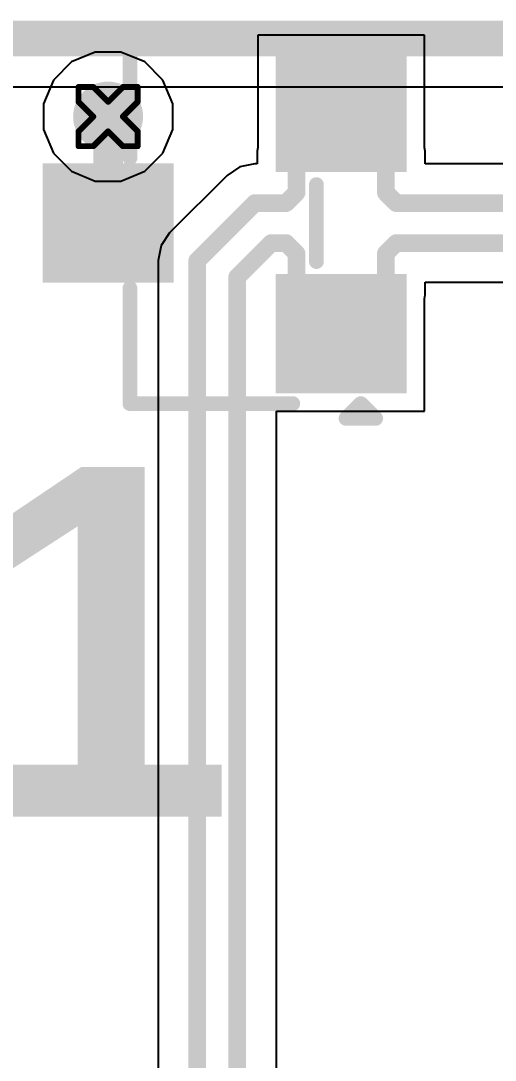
# Model space of a CAD drawing. Header units: inches. Extents: x -11 to 5379, y 0 to 5429.
# Drawn here: x 143.25 to 147.32, y 10.36 to 19.28 of the extents above; entities that cross this region are included whole.
import ezdxf

# ---------------------------------------------------------------- set-up
doc = ezdxf.new("R2010")
doc.units = ezdxf.units.IN
for name, color, linetype in [('Bottom Layer', 5, 'Continuous'), ('Drill Drawing', 1, 'Continuous'), ('GND', 16, 'Continuous'), ('PWR', 76, 'Continuous'), ('Top Layer', 1, 'Continuous'), ('Top Overlay', 2, 'Continuous'), ('Top Paste', 8, 'Continuous'), ('Top Solder', 216, 'Continuous'), ('Via Holes', 16, 'Continuous')]:
    doc.layers.add(name, color=color, linetype=linetype)
doc.styles.add('Arial_Bold', font='', dxfattribs={"height": 0.2})
doc.styles.get('Arial_Bold').set_extended_font_data('Arial', bold=True)

# ---------------------------------------------------------------- blocks, each defined once
blk = doc.blocks.new('SOT_23_560')
at = {"layer": 'Top Layer'}
for points in [[(-0.41000045, 1.46000089), (0.41000045, 1.46000089), (0.41000045, 0.54000019), (-0.41000045, 0.54000019)], [(-1.36000109, -0.54000019), (-0.54000019, -0.54000019), (-0.54000019, -1.46000089), (-1.36000109, -1.46000089)], [(0.54000019, -0.54000019), (1.36000109, -0.54000019), (1.36000109, -1.46000089), (0.54000019, -1.46000089)]]:
    blk.add_hatch(color=1, dxfattribs=at).paths.add_polyline_path(points)
at = {"layer": 'Top Paste'}
for points in [[(-0.41000045, 1.46000089), (0.41000045, 1.46000089), (0.41000045, 0.54000019), (-0.41000045, 0.54000019)], [(-1.36000109, -0.54000019), (-0.54000019, -0.54000019), (-0.54000019, -1.46000089), (-1.36000109, -1.46000089)], [(0.54000019, -0.54000019), (1.36000109, -0.54000019), (1.36000109, -1.46000089), (0.54000019, -1.46000089)]]:
    blk.add_hatch(color=8, dxfattribs=at).paths.add_polyline_path(points)
at = {"layer": 'Top Solder'}
for points in [[(-0.51160045, 1.56160089), (0.51160045, 1.56160089), (0.51160045, 0.43840019), (-0.51160045, 0.43840019)], [(-1.46160109, -0.43840019), (-0.43840019, -0.43840019), (-0.43840019, -1.56160089), (-1.46160109, -1.56160089)], [(0.43840019, -0.43840019), (1.46160109, -0.43840019), (1.46160109, -1.56160089), (0.43840019, -1.56160089)]]:
    blk.add_hatch(color=216, dxfattribs=at).paths.add_polyline_path(points)
at = {"layer": 'Top Overlay'}
for points in [[(-1.5494, 0.8128, 0.127, 0.127, 0), (-1.5494, -0.5841999999999999, 0.127, 0.127, 0)], [(-1.5494, 0.8128, 0.127, 0.127, 0), (-0.5588, 0.8128, 0.127, 0.127, 0)], [(0.5588, 0.8128, 0.127, 0.127, 0), (1.5494, 0.8128, 0.127, 0.127, 0)], [(1.5494, 0.8128, 0.127, 0.127, 0), (1.5494, -0.5841999999999999, 0.127, 0.127, 0)], [(-0.3302, -0.7874, 0.127, 0.127, 0), (0.3302, -0.7874, 0.127, 0.127, 0)], [(-1.6764, -1.0414, 0.127, 0.127, 0), (-1.5494, -1.1684, 0.127, 0.127, 0)], [(-1.6764, -1.0414, 0.127, 0.127, 0), (-1.6764, -1.2954, 0.127, 0.127, 0)], [(-1.5494, -1.1684, 0.127, 0.127, 0), (-1.6764, -1.2954, 0.127, 0.127, 0)]]:
    blk.add_lwpolyline(points, format="xyseb", dxfattribs=at)
for points in [[(-1.58115, 0.8128, 0.0635, 0.0635, 1), (-1.51765, 0.8128, 0.0635, 0.0635, 1)], [(-1.58115, 0.8128, 0.0635, 0.0635, 1), (-1.51765, 0.8128, 0.0635, 0.0635, 1)], [(-0.5905499999999999, 0.8128, 0.0635, 0.0635, 1), (-0.52705, 0.8128, 0.0635, 0.0635, 1)], [(0.52705, 0.8128, 0.0635, 0.0635, 1), (0.5905499999999999, 0.8128, 0.0635, 0.0635, 1)], [(1.51765, 0.8128, 0.0635, 0.0635, 1), (1.58115, 0.8128, 0.0635, 0.0635, 1)], [(1.51765, 0.8128, 0.0635, 0.0635, 1), (1.58115, 0.8128, 0.0635, 0.0635, 1)], [(-1.58115, -0.5841999999999999, 0.0635, 0.0635, 1), (-1.51765, -0.5841999999999999, 0.0635, 0.0635, 1)], [(1.51765, -0.5841999999999999, 0.0635, 0.0635, 1), (1.58115, -0.5841999999999999, 0.0635, 0.0635, 1)], [(-0.36195, -0.7874, 0.0635, 0.0635, 1), (-0.29845, -0.7874, 0.0635, 0.0635, 1)], [(0.29845, -0.7874, 0.0635, 0.0635, 1), (0.36195, -0.7874, 0.0635, 0.0635, 1)], [(-1.70815, -1.0414, 0.0635, 0.0635, 1), (-1.64465, -1.0414, 0.0635, 0.0635, 1)], [(-1.70815, -1.0414, 0.0635, 0.0635, 1), (-1.64465, -1.0414, 0.0635, 0.0635, 1)], [(-1.58115, -1.1684, 0.0635, 0.0635, 1), (-1.51765, -1.1684, 0.0635, 0.0635, 1)], [(-1.58115, -1.1684, 0.0635, 0.0635, 1), (-1.51765, -1.1684, 0.0635, 0.0635, 1)], [(-1.70815, -1.2954, 0.0635, 0.0635, 1), (-1.64465, -1.2954, 0.0635, 0.0635, 1)], [(-1.70815, -1.2954, 0.0635, 0.0635, 1), (-1.64465, -1.2954, 0.0635, 0.0635, 1)]]:
    blk.add_lwpolyline(points, format="xyseb", close=True, dxfattribs=at)

msp = doc.modelspace()

# ---------------------------------------------------------------- hatches: boundary and pattern name
at = {"layer": 'Bottom Layer'}
h = msp.add_hatch(color=5, dxfattribs=at)
edge = h.paths.add_edge_path()
edge.add_arc((144.00021492, 18.45943222), 0.2999994, 0, 360)
at = {"layer": 'GND'}
h = msp.add_hatch(color=16, dxfattribs=at)
edge = h.paths.add_edge_path()
edge.add_arc((144.00021492, 18.45943222), 0.2999994, 0, 360)
at = {"layer": 'PWR'}
h = msp.add_hatch(color=76, dxfattribs=at)
edge = h.paths.add_edge_path()
edge.add_arc((144.00021492, 18.45943222), 0.2999994, 0, 360)
at = {"layer": 'Top Layer'}
h = msp.add_hatch(color=1, dxfattribs=at)
edge = h.paths.add_edge_path()
edge.add_arc((144.00021492, 18.45943222), 0.2999994, 0, 360)
at = {"layer": 'Via Holes'}
h = msp.add_hatch(color=7, dxfattribs=at)
edge = h.paths.add_edge_path()
edge.add_arc((144.00021492, 18.45943222), 0.1499997, 0, 360)

# ---------------------------------------------------------------- linework, layer by layer
at = {"layer": 'Bottom Layer'}
msp.add_line((142.46810724, 18.71501972), (148.73115796, 18.71501972), dxfattribs=at)
msp.add_lwpolyline([(142.46810724, 19.12938262, 0.3048, 0.3048, 0), (175.82405018, 19.12938262, 0.3048, 0.3048, 0)], format="xyseb", dxfattribs=at)
at = {"layer": 'Drill Drawing'}
for points in [[(143.74621492, 18.58643222, 0.0508, 0.0508, 0), (143.74621492, 18.71343222, 0.0508, 0.0508, 0)], [(143.74621492, 18.71343222, 0.0508, 0.0508, 0), (143.87321492, 18.71343222, 0.0508, 0.0508, 0)], [(143.87321492, 18.71343222, 0.0508, 0.0508, 0), (144.00021492, 18.58643222, 0.0508, 0.0508, 0)], [(144.00021492, 18.58643222, 0.0508, 0.0508, 0), (144.12721492, 18.71343222, 0.0508, 0.0508, 0)], [(144.12721492, 18.71343222, 0.0508, 0.0508, 0), (144.25421492, 18.71343222, 0.0508, 0.0508, 0)], [(144.25421492, 18.58643222, 0.0508, 0.0508, 0), (144.25421492, 18.71343222, 0.0508, 0.0508, 0)], [(143.74621492, 18.58643222, 0.0508, 0.0508, 0), (143.87321492, 18.45943222, 0.0508, 0.0508, 0)], [(144.12721492, 18.45943222, 0.0508, 0.0508, 0), (144.25421492, 18.58643222, 0.0508, 0.0508, 0)], [(143.74621492, 18.33243222, 0.0508, 0.0508, 0), (143.87321492, 18.45943222, 0.0508, 0.0508, 0)], [(144.12721492, 18.45943222, 0.0508, 0.0508, 0), (144.25421492, 18.33243222, 0.0508, 0.0508, 0)], [(143.74621492, 18.20543222, 0.0508, 0.0508, 0), (143.74621492, 18.33243222, 0.0508, 0.0508, 0)], [(143.87321492, 18.20543222, 0.0508, 0.0508, 0), (144.00021492, 18.33243222, 0.0508, 0.0508, 0)], [(144.00021492, 18.33243222, 0.0508, 0.0508, 0), (144.12721492, 18.20543222, 0.0508, 0.0508, 0)], [(144.25421492, 18.20543222, 0.0508, 0.0508, 0), (144.25421492, 18.33243222, 0.0508, 0.0508, 0)], [(143.74621492, 18.20543222, 0.0508, 0.0508, 0), (143.87321492, 18.20543222, 0.0508, 0.0508, 0)], [(144.12721492, 18.20543222, 0.0508, 0.0508, 0), (144.25421492, 18.20543222, 0.0508, 0.0508, 0)]]:
    msp.add_lwpolyline(points, format="xyseb", dxfattribs=at)
for points in [[(143.73351492, 18.71343222, 0.0254, 0.0254, 1), (143.75891492, 18.71343222, 0.0254, 0.0254, 1)], [(143.73351492, 18.71343222, 0.0254, 0.0254, 1), (143.75891492, 18.71343222, 0.0254, 0.0254, 1)], [(143.86051492, 18.71343222, 0.0254, 0.0254, 1), (143.88591492, 18.71343222, 0.0254, 0.0254, 1)], [(143.86051492, 18.71343222, 0.0254, 0.0254, 1), (143.88591492, 18.71343222, 0.0254, 0.0254, 1)], [(144.11451492, 18.71343222, 0.0254, 0.0254, 1), (144.13991492, 18.71343222, 0.0254, 0.0254, 1)], [(144.11451492, 18.71343222, 0.0254, 0.0254, 1), (144.13991492, 18.71343222, 0.0254, 0.0254, 1)], [(144.24151492, 18.71343222, 0.0254, 0.0254, 1), (144.26691492, 18.71343222, 0.0254, 0.0254, 1)], [(144.24151492, 18.71343222, 0.0254, 0.0254, 1), (144.26691492, 18.71343222, 0.0254, 0.0254, 1)], [(143.73351492, 18.58643222, 0.0254, 0.0254, 1), (143.75891492, 18.58643222, 0.0254, 0.0254, 1)], [(143.73351492, 18.58643222, 0.0254, 0.0254, 1), (143.75891492, 18.58643222, 0.0254, 0.0254, 1)], [(143.98751492, 18.58643222, 0.0254, 0.0254, 1), (144.01291492, 18.58643222, 0.0254, 0.0254, 1)], [(143.98751492, 18.58643222, 0.0254, 0.0254, 1), (144.01291492, 18.58643222, 0.0254, 0.0254, 1)], [(144.24151492, 18.58643222, 0.0254, 0.0254, 1), (144.26691492, 18.58643222, 0.0254, 0.0254, 1)], [(144.24151492, 18.58643222, 0.0254, 0.0254, 1), (144.26691492, 18.58643222, 0.0254, 0.0254, 1)], [(143.86051492, 18.45943222, 0.0254, 0.0254, 1), (143.88591492, 18.45943222, 0.0254, 0.0254, 1)], [(143.86051492, 18.45943222, 0.0254, 0.0254, 1), (143.88591492, 18.45943222, 0.0254, 0.0254, 1)], [(144.11451492, 18.45943222, 0.0254, 0.0254, 1), (144.13991492, 18.45943222, 0.0254, 0.0254, 1)], [(144.11451492, 18.45943222, 0.0254, 0.0254, 1), (144.13991492, 18.45943222, 0.0254, 0.0254, 1)], [(143.73351492, 18.33243222, 0.0254, 0.0254, 1), (143.75891492, 18.33243222, 0.0254, 0.0254, 1)], [(143.73351492, 18.33243222, 0.0254, 0.0254, 1), (143.75891492, 18.33243222, 0.0254, 0.0254, 1)], [(143.98751492, 18.33243222, 0.0254, 0.0254, 1), (144.01291492, 18.33243222, 0.0254, 0.0254, 1)], [(143.98751492, 18.33243222, 0.0254, 0.0254, 1), (144.01291492, 18.33243222, 0.0254, 0.0254, 1)], [(144.24151492, 18.33243222, 0.0254, 0.0254, 1), (144.26691492, 18.33243222, 0.0254, 0.0254, 1)], [(144.24151492, 18.33243222, 0.0254, 0.0254, 1), (144.26691492, 18.33243222, 0.0254, 0.0254, 1)], [(143.73351492, 18.20543222, 0.0254, 0.0254, 1), (143.75891492, 18.20543222, 0.0254, 0.0254, 1)], [(143.73351492, 18.20543222, 0.0254, 0.0254, 1), (143.75891492, 18.20543222, 0.0254, 0.0254, 1)], [(143.86051492, 18.20543222, 0.0254, 0.0254, 1), (143.88591492, 18.20543222, 0.0254, 0.0254, 1)], [(143.86051492, 18.20543222, 0.0254, 0.0254, 1), (143.88591492, 18.20543222, 0.0254, 0.0254, 1)], [(144.11451492, 18.20543222, 0.0254, 0.0254, 1), (144.13991492, 18.20543222, 0.0254, 0.0254, 1)], [(144.11451492, 18.20543222, 0.0254, 0.0254, 1), (144.13991492, 18.20543222, 0.0254, 0.0254, 1)], [(144.24151492, 18.20543222, 0.0254, 0.0254, 1), (144.26691492, 18.20543222, 0.0254, 0.0254, 1)], [(144.24151492, 18.20543222, 0.0254, 0.0254, 1), (144.26691492, 18.20543222, 0.0254, 0.0254, 1)]]:
    msp.add_lwpolyline(points, format="xyseb", close=True, dxfattribs=at)
at = {"layer": 'PWR'}
for p, q in [((143.89001702, 19.01343162), (143.68640046, 18.92909092)), ((144.11041282, 19.01343162), (143.89001702, 19.01343162)), ((144.31402938, 18.92909092), (144.11041282, 19.01343162)), ((143.68640046, 18.92909092), (143.53055622, 18.77324668)), ((144.46987362, 18.77324668), (144.31402938, 18.92909092)), ((143.53055622, 18.77324668), (143.44621552, 18.56963012)), ((144.55421432, 18.56963012), (144.46987362, 18.77324668)), ((143.44621552, 18.56963012), (143.44621552, 18.34923432)), ((144.55421432, 18.34923432), (144.55421432, 18.56963012)), ((143.44621552, 18.34923432), (143.53055622, 18.14561776)), ((144.46987362, 18.14561776), (144.55421432, 18.34923432)), ((143.53055622, 18.14561776), (143.68640046, 17.98977352)), ((144.31402938, 17.98977352), (144.46987362, 18.14561776)), ((143.68640046, 17.98977352), (143.89001702, 17.90543282)), ((144.11041282, 17.90543282), (144.31402938, 17.98977352)), ((143.89001702, 17.90543282), (144.11041282, 17.90543282))]:
    msp.add_line(p, q, dxfattribs=at)
at = {"layer": 'Top Layer'}
for p, q in [((146.71421508, 19.15922762), (145.28621692, 19.15922762)), ((145.28621692, 19.15922762), (145.28621692, 18.19396158)), ((146.71421508, 18.19396158), (146.71421508, 19.15922762)), ((145.28621692, 18.19396158), (145.279745, 18.16142672)), ((145.279745, 18.16142672), (145.279745, 18.05334718)), ((146.720687, 18.16142672), (146.71421508, 18.19396158)), ((146.720687, 18.05334718), (146.720687, 18.16142672)), ((145.13001962, 18.02772112), (145.02079454, 17.9547393)), ((145.25885604, 18.05334718), (145.13001962, 18.02772112)), ((145.279745, 18.05334718), (145.25885604, 18.05334718)), ((148.72336016, 18.05334718), (146.720687, 18.05334718)), ((145.02079454, 17.9547393), (144.52720396, 17.46114872)), ((144.52720396, 17.46114872), (144.45422468, 17.35192618)), ((144.45422468, 17.35192618), (144.42859608, 17.22308722)), ((144.42859608, 17.22308722), (144.42859608, 5.42739072)), ((146.720687, 16.92902888), (146.720687, 17.03710842)), ((146.720687, 17.03710842), (150.0251, 17.03710842)), ((146.71421508, 16.89649402), (146.720687, 16.92902888)), ((146.71421508, 15.93122798), (146.71421508, 16.89649402)), ((145.44483484, 5.42739072), (145.44483484, 15.93122798)), ((145.44483484, 15.93122798), (146.71421508, 15.93122798))]:
    msp.add_line(p, q, dxfattribs=at)
for points in [[(144.00021492, 17.5452278, 0.254, 0.254, 0), (144.00021492, 18.45943222, 0.254, 0.254, 0)], [(145.61641438, 18.16142672, 0.1524, 0.1524, 0), (145.9502161, 18.49522844, 0.1524, 0.1524, 0)], [(145.9502161, 18.49522844, 0.1524, 0.1524, 0), (146.000216, 18.49522844, 0.1524, 0.1524, 0)], [(146.000216, 18.49522844, 0.1524, 0.1524, 0), (146.0502159, 18.49522844, 0.1524, 0.1524, 0)], [(146.0502159, 18.49522844, 0.1524, 0.1524, 0), (146.38401762, 18.16142672, 0.1524, 0.1524, 0)], [(145.61641438, 17.80595372, 0.1524, 0.1524, 0), (145.61641438, 18.16142672, 0.1524, 0.1524, 0)], [(146.38401762, 17.80595372, 0.1524, 0.1524, 0), (146.38401762, 18.16142672, 0.1524, 0.1524, 0)], [(145.52713846, 17.7166778, 0.1524, 0.1524, 0), (145.61641438, 17.80595372, 0.1524, 0.1524, 0)], [(146.38401762, 17.80595372, 0.1524, 0.1524, 0), (146.47329354, 17.7166778, 0.1524, 0.1524, 0)], [(144.76526546, 17.22308722, 0.1524, 0.1524, 0), (145.25885604, 17.7166778, 0.1524, 0.1524, 0)], [(145.25885604, 17.7166778, 0.1524, 0.1524, 0), (145.52713846, 17.7166778, 0.1524, 0.1524, 0)], [(146.47329354, 17.7166778, 0.1524, 0.1524, 0), (149.90815586, 17.7166778, 0.1524, 0.1524, 0)], [(145.10816546, 17.0810555, 0.1524, 0.1524, 0), (145.40088776, 17.3737778, 0.1524, 0.1524, 0)], [(145.40088776, 17.3737778, 0.1524, 0.1524, 0), (145.52713846, 17.3737778, 0.1524, 0.1524, 0)], [(145.52713846, 17.3737778, 0.1524, 0.1524, 0), (145.61641438, 17.28450188, 0.1524, 0.1524, 0)], [(146.38401762, 17.28450188, 0.1524, 0.1524, 0), (146.47329354, 17.3737778, 0.1524, 0.1524, 0)], [(146.47329354, 17.3737778, 0.1524, 0.1524, 0), (150.05018758, 17.3737778, 0.1524, 0.1524, 0)], [(145.61641438, 16.92902888, 0.1524, 0.1524, 0), (145.61641438, 17.28450188, 0.1524, 0.1524, 0)], [(146.38401762, 16.92902888, 0.1524, 0.1524, 0), (146.38401762, 17.28450188, 0.1524, 0.1524, 0)], [(144.76526546, 5.244835839999999, 0.1524, 0.1524, 0), (144.76526546, 17.22308722, 0.1524, 0.1524, 0)], [(145.10816546, 5.23560802, 0.1524, 0.1524, 0), (145.10816546, 17.0810555, 0.1524, 0.1524, 0)], [(145.61641438, 16.92902888, 0.1524, 0.1524, 0), (145.9502161, 16.59522716, 0.1524, 0.1524, 0)], [(146.0502159, 16.59522716, 0.1524, 0.1524, 0), (146.38401762, 16.92902888, 0.1524, 0.1524, 0)], [(145.9502161, 16.59522716, 0.1524, 0.1524, 0), (146.000216, 16.59522716, 0.1524, 0.1524, 0)], [(146.000216, 16.59522716, 0.1524, 0.1524, 0), (146.0502159, 16.59522716, 0.1524, 0.1524, 0)]]:
    msp.add_lwpolyline(points, format="xyseb", dxfattribs=at)
for points in [[(143.93671492, 18.45943222, 0.127, 0.127, 1), (144.06371492, 18.45943222, 0.127, 0.127, 1)], [(145.9121161, 18.49522844, 0.0762, 0.0762, 1), (145.9883161, 18.49522844, 0.0762, 0.0762, 1)], [(145.9121161, 18.49522844, 0.0762, 0.0762, 1), (145.9883161, 18.49522844, 0.0762, 0.0762, 1)], [(145.962116, 18.49522844, 0.0762, 0.0762, 1), (146.038316, 18.49522844, 0.0762, 0.0762, 1)], [(145.962116, 18.49522844, 0.0762, 0.0762, 1), (146.038316, 18.49522844, 0.0762, 0.0762, 1)], [(146.0121159, 18.49522844, 0.0762, 0.0762, 1), (146.0883159, 18.49522844, 0.0762, 0.0762, 1)], [(146.0121159, 18.49522844, 0.0762, 0.0762, 1), (146.0883159, 18.49522844, 0.0762, 0.0762, 1)], [(145.57831438, 18.16142672, 0.0762, 0.0762, 1), (145.65451438, 18.16142672, 0.0762, 0.0762, 1)], [(145.57831438, 18.16142672, 0.0762, 0.0762, 1), (145.65451438, 18.16142672, 0.0762, 0.0762, 1)], [(146.34591762, 18.16142672, 0.0762, 0.0762, 1), (146.42211762, 18.16142672, 0.0762, 0.0762, 1)], [(146.34591762, 18.16142672, 0.0762, 0.0762, 1), (146.42211762, 18.16142672, 0.0762, 0.0762, 1)], [(145.57831438, 17.80595372, 0.0762, 0.0762, 1), (145.65451438, 17.80595372, 0.0762, 0.0762, 1)], [(145.57831438, 17.80595372, 0.0762, 0.0762, 1), (145.65451438, 17.80595372, 0.0762, 0.0762, 1)], [(146.34591762, 17.80595372, 0.0762, 0.0762, 1), (146.42211762, 17.80595372, 0.0762, 0.0762, 1)], [(146.34591762, 17.80595372, 0.0762, 0.0762, 1), (146.42211762, 17.80595372, 0.0762, 0.0762, 1)], [(145.22075604, 17.7166778, 0.0762, 0.0762, 1), (145.29695604, 17.7166778, 0.0762, 0.0762, 1)], [(145.22075604, 17.7166778, 0.0762, 0.0762, 1), (145.29695604, 17.7166778, 0.0762, 0.0762, 1)], [(145.48903846, 17.7166778, 0.0762, 0.0762, 1), (145.56523846, 17.7166778, 0.0762, 0.0762, 1)], [(145.48903846, 17.7166778, 0.0762, 0.0762, 1), (145.56523846, 17.7166778, 0.0762, 0.0762, 1)], [(146.43519354, 17.7166778, 0.0762, 0.0762, 1), (146.51139354, 17.7166778, 0.0762, 0.0762, 1)], [(146.43519354, 17.7166778, 0.0762, 0.0762, 1), (146.51139354, 17.7166778, 0.0762, 0.0762, 1)], [(143.93671492, 17.5452278, 0.127, 0.127, 1), (144.06371492, 17.5452278, 0.127, 0.127, 1)], [(145.36278776, 17.3737778, 0.0762, 0.0762, 1), (145.43898776, 17.3737778, 0.0762, 0.0762, 1)], [(145.36278776, 17.3737778, 0.0762, 0.0762, 1), (145.43898776, 17.3737778, 0.0762, 0.0762, 1)], [(145.48903846, 17.3737778, 0.0762, 0.0762, 1), (145.56523846, 17.3737778, 0.0762, 0.0762, 1)], [(145.48903846, 17.3737778, 0.0762, 0.0762, 1), (145.56523846, 17.3737778, 0.0762, 0.0762, 1)], [(146.43519354, 17.3737778, 0.0762, 0.0762, 1), (146.51139354, 17.3737778, 0.0762, 0.0762, 1)], [(146.43519354, 17.3737778, 0.0762, 0.0762, 1), (146.51139354, 17.3737778, 0.0762, 0.0762, 1)], [(145.57831438, 17.28450188, 0.0762, 0.0762, 1), (145.65451438, 17.28450188, 0.0762, 0.0762, 1)], [(145.57831438, 17.28450188, 0.0762, 0.0762, 1), (145.65451438, 17.28450188, 0.0762, 0.0762, 1)], [(146.34591762, 17.28450188, 0.0762, 0.0762, 1), (146.42211762, 17.28450188, 0.0762, 0.0762, 1)], [(146.34591762, 17.28450188, 0.0762, 0.0762, 1), (146.42211762, 17.28450188, 0.0762, 0.0762, 1)], [(144.72716546, 17.22308722, 0.0762, 0.0762, 1), (144.80336546, 17.22308722, 0.0762, 0.0762, 1)], [(144.72716546, 17.22308722, 0.0762, 0.0762, 1), (144.80336546, 17.22308722, 0.0762, 0.0762, 1)], [(145.07006546, 17.0810555, 0.0762, 0.0762, 1), (145.14626546, 17.0810555, 0.0762, 0.0762, 1)], [(145.07006546, 17.0810555, 0.0762, 0.0762, 1), (145.14626546, 17.0810555, 0.0762, 0.0762, 1)], [(145.57831438, 16.92902888, 0.0762, 0.0762, 1), (145.65451438, 16.92902888, 0.0762, 0.0762, 1)], [(145.57831438, 16.92902888, 0.0762, 0.0762, 1), (145.65451438, 16.92902888, 0.0762, 0.0762, 1)], [(146.34591762, 16.92902888, 0.0762, 0.0762, 1), (146.42211762, 16.92902888, 0.0762, 0.0762, 1)], [(146.34591762, 16.92902888, 0.0762, 0.0762, 1), (146.42211762, 16.92902888, 0.0762, 0.0762, 1)], [(145.9121161, 16.59522716, 0.0762, 0.0762, 1), (145.9883161, 16.59522716, 0.0762, 0.0762, 1)], [(145.9121161, 16.59522716, 0.0762, 0.0762, 1), (145.9883161, 16.59522716, 0.0762, 0.0762, 1)], [(145.962116, 16.59522716, 0.0762, 0.0762, 1), (146.038316, 16.59522716, 0.0762, 0.0762, 1)], [(145.962116, 16.59522716, 0.0762, 0.0762, 1), (146.038316, 16.59522716, 0.0762, 0.0762, 1)], [(146.0121159, 16.59522716, 0.0762, 0.0762, 1), (146.0883159, 16.59522716, 0.0762, 0.0762, 1)], [(146.0121159, 16.59522716, 0.0762, 0.0762, 1), (146.0883159, 16.59522716, 0.0762, 0.0762, 1)]]:
    msp.add_lwpolyline(points, format="xyseb", close=True, dxfattribs=at)

# ---------------------------------------------------------------- block references
at = {"rotation": 90}
msp.add_blockref('SOT_23_560', (145.00021546, 17.5452278), dxfattribs=at)

# ---------------------------------------------------------------- texts
at = {"layer": 'Top Overlay', "style": 'Arial_Bold'}
for s, height, p in [('P1    RS485    P2', 2.99999908, (139.96496518, 12.45062788)), ('  A         B       GND', 1.79999894, (140.01474664, 10.67245516))]:
    msp.add_text(s, height=height, dxfattribs=at).set_placement(p)

doc.saveas('drawing.dxf')
